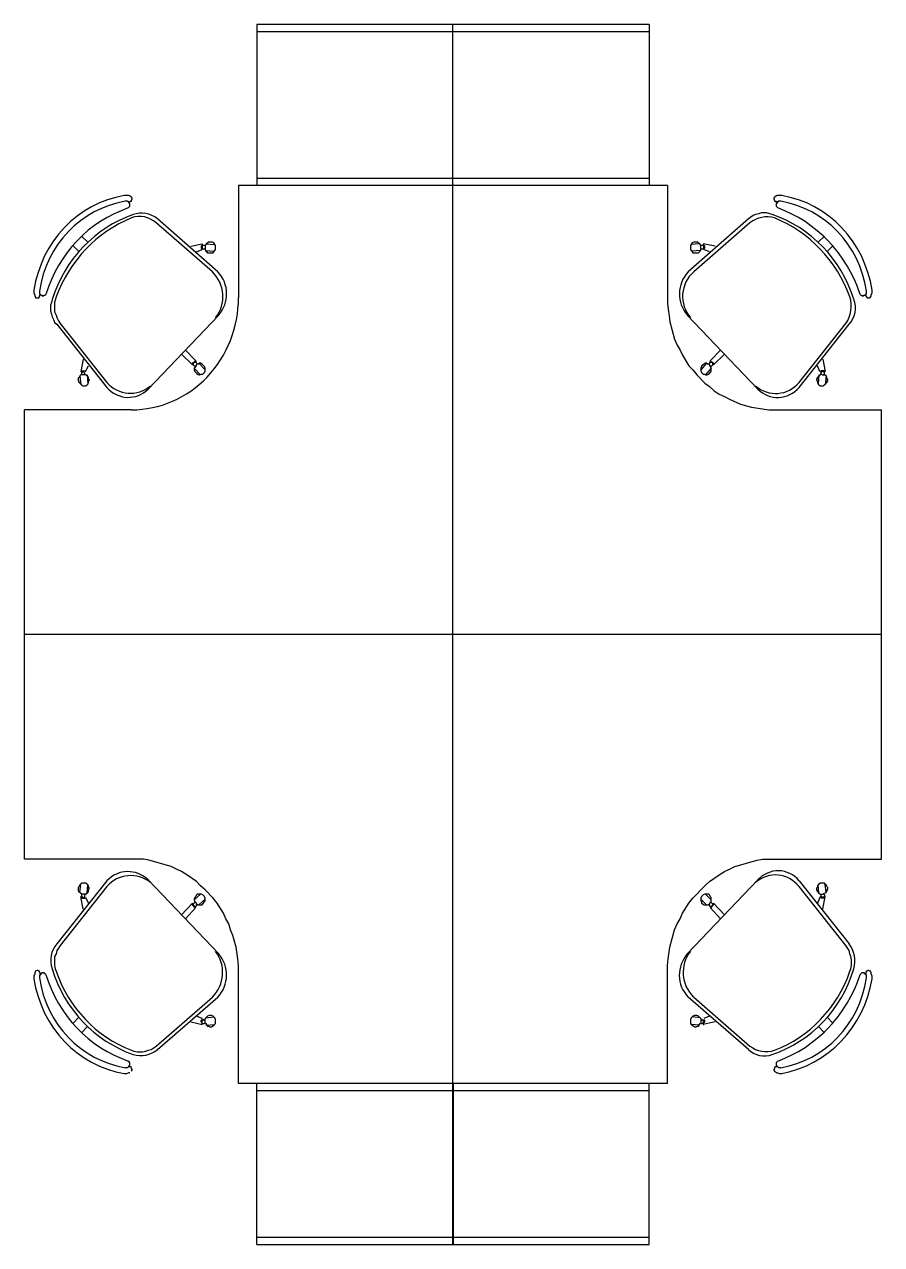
# Model space of a CAD drawing. Header units: millimetres. Extents: x -8 to 5830, y -596 to 3598.
# Drawn here: x 1679.874 to 1682.155, y 2515.471 to 2518.718 of the extents above; entities that cross this region are included whole.
import ezdxf

# ---------------------------------------------------------------- set-up
doc = ezdxf.new("R2010")
doc.units = ezdxf.units.MM
doc.layers.get('0').update_dxf_attribs({"color": 9})

msp = doc.modelspace()

# ---------------------------------------------------------------- linework, layer by layer
at = {"lineweight": 25}
for p, q in [((1681.5367, 2518.7178), (1680.492, 2518.7178)), ((1680.492, 2518.7178), (1680.492, 2518.289)), ((1681.0133, 2518.7178), (1681.0133, 2515.4711)), ((1681.5367, 2518.7178), (1681.5367, 2518.289)), ((1681.5367, 2518.6979), (1680.492, 2518.6979)), ((1680.492, 2518.3089), (1681.5367, 2518.3089)), ((1680.1522, 2518.2625), (1680.1395, 2518.2625)), ((1680.1543, 2518.2603), (1680.1522, 2518.2625)), ((1681.5853, 2518.289), (1680.4434, 2518.289)), ((1680.4434, 2518.289), (1680.4434, 2517.9906)), ((1681.5853, 2518.289), (1681.5853, 2517.9752)), ((1681.8765, 2518.2625), (1681.8744, 2518.2603)), ((1681.8892, 2518.2625), (1681.8765, 2518.2625)), ((1680.1479, 2518.247), (1680.1416, 2518.247)), ((1680.1522, 2518.2426), (1680.1479, 2518.247)), ((1680.1501, 2518.247), (1680.1522, 2518.2448)), ((1680.1501, 2518.2293), (1680.1543, 2518.2337)), ((1680.1522, 2518.2448), (1680.1564, 2518.247)), ((1680.1543, 2518.2404), (1680.1522, 2518.2426)), ((1680.1564, 2518.2603), (1680.1543, 2518.2603)), ((1680.1543, 2518.2337), (1680.1543, 2518.2404)), ((1680.1585, 2518.2581), (1680.1564, 2518.2603)), ((1680.1564, 2518.247), (1680.1585, 2518.247)), ((1680.1606, 2518.2558), (1680.1585, 2518.2581)), ((1680.1585, 2518.2492), (1680.1606, 2518.2536)), ((1680.1585, 2518.247), (1680.1585, 2518.2492)), ((1680.1606, 2518.2536), (1680.1606, 2518.2558)), ((1681.8702, 2518.2581), (1681.8681, 2518.2558)), ((1681.8681, 2518.2558), (1681.8681, 2518.2536)), ((1681.8681, 2518.2536), (1681.8702, 2518.2492)), ((1681.8723, 2518.2603), (1681.8702, 2518.2581)), ((1681.8702, 2518.2492), (1681.8702, 2518.247)), ((1681.8702, 2518.247), (1681.8723, 2518.247)), ((1681.8744, 2518.2603), (1681.8723, 2518.2603)), ((1681.8723, 2518.247), (1681.8744, 2518.2448)), ((1681.8744, 2518.2448), (1681.8786, 2518.247)), ((1681.8807, 2518.247), (1681.8744, 2518.2404)), ((1681.8744, 2518.2404), (1681.8744, 2518.2337)), ((1681.8744, 2518.2337), (1681.8786, 2518.2293)), ((1681.8871, 2518.247), (1681.8807, 2518.247)), ((1680.3886, 2518.0591), (1680.2281, 2518.2006)), ((1681.8005, 2518.2006), (1681.6401, 2518.0591)), ((1681.8132, 2518.2094), (1681.8005, 2518.2006)), ((1681.8195, 2518.2116), (1681.8132, 2518.2094)), ((1681.828, 2518.2139), (1681.8195, 2518.2116)), ((1681.8343, 2518.2161), (1681.828, 2518.2139)), ((1681.8491, 2518.2161), (1681.8343, 2518.2161)), ((1681.8575, 2518.2139), (1681.8491, 2518.2161)), ((1681.8638, 2518.2116), (1681.8575, 2518.2139)), ((1680.3738, 2518.0591), (1680.2239, 2518.1895)), ((1681.8048, 2518.1895), (1681.6549, 2518.0591)), ((1680.0424, 2518.1387), (1680.0255, 2518.1542)), ((1680.3168, 2518.1277), (1680.3463, 2518.1343)), ((1680.3463, 2518.1321), (1680.3463, 2518.121)), ((1680.3485, 2518.1321), (1680.3463, 2518.1321)), ((1680.3569, 2518.1321), (1680.3548, 2518.1277)), ((1680.3632, 2518.1387), (1680.3569, 2518.1321)), ((1680.3569, 2518.1343), (1680.3801, 2518.1321)), ((1680.3738, 2518.1387), (1680.3632, 2518.1387)), ((1680.378, 2518.1365), (1680.3738, 2518.1387)), ((1680.3801, 2518.1321), (1680.378, 2518.1365)), ((1680.3822, 2518.1299), (1680.3801, 2518.1321)), ((1681.6486, 2518.1321), (1681.6465, 2518.1299)), ((1681.6507, 2518.1365), (1681.6486, 2518.1321)), ((1681.6697, 2518.1343), (1681.6486, 2518.1321)), ((1681.6549, 2518.1387), (1681.6507, 2518.1365)), ((1681.6655, 2518.1387), (1681.6549, 2518.1387)), ((1681.6718, 2518.1321), (1681.6655, 2518.1387)), ((1681.6739, 2518.1277), (1681.6718, 2518.1321)), ((1681.7119, 2518.1277), (1681.6802, 2518.1343)), ((1681.6802, 2518.1321), (1681.6823, 2518.1343)), ((1681.6823, 2518.1299), (1681.6823, 2518.1321)), ((1681.9863, 2518.1387), (1682.0031, 2518.1542)), ((1680.0192, 2518.1122), (1680.0023, 2518.1299)), ((1680.3316, 2518.1122), (1680.3463, 2518.1188)), ((1680.3463, 2518.1299), (1680.3442, 2518.1277)), ((1680.3442, 2518.1277), (1680.3442, 2518.1232)), ((1680.3442, 2518.1232), (1680.3463, 2518.121)), ((1680.3463, 2518.1188), (1680.3442, 2518.1188)), ((1680.3548, 2518.1299), (1680.3463, 2518.1299)), ((1680.3463, 2518.121), (1680.3548, 2518.121)), ((1680.3548, 2518.1299), (1680.3548, 2518.1188)), ((1680.3548, 2518.1188), (1680.3569, 2518.1144)), ((1680.3569, 2518.1166), (1680.378, 2518.1144)), ((1680.3569, 2518.1144), (1680.359, 2518.1122)), ((1680.359, 2518.1122), (1680.3611, 2518.11)), ((1680.3611, 2518.11), (1680.3759, 2518.11)), ((1680.3759, 2518.11), (1680.378, 2518.1122)), ((1680.378, 2518.1122), (1680.3801, 2518.1166)), ((1680.3801, 2518.1166), (1680.3822, 2518.1188)), ((1680.3822, 2518.1188), (1680.3822, 2518.1299)), ((1681.6465, 2518.1299), (1681.6465, 2518.1188)), ((1681.6465, 2518.1188), (1681.6486, 2518.1166)), ((1681.6486, 2518.1166), (1681.6507, 2518.1122)), ((1681.6718, 2518.1166), (1681.6507, 2518.1144)), ((1681.6507, 2518.1122), (1681.6528, 2518.11)), ((1681.6528, 2518.11), (1681.6676, 2518.11)), ((1681.6676, 2518.11), (1681.6718, 2518.1144)), ((1681.6718, 2518.1144), (1681.6739, 2518.1188)), ((1681.6739, 2518.1188), (1681.6739, 2518.1299)), ((1681.6802, 2518.1299), (1681.6739, 2518.1299)), ((1681.6739, 2518.121), (1681.6802, 2518.121)), ((1681.6823, 2518.1277), (1681.6802, 2518.1299)), ((1681.6802, 2518.121), (1681.6823, 2518.1232)), ((1681.6845, 2518.1277), (1681.6823, 2518.1299)), ((1681.6823, 2518.1232), (1681.6823, 2518.1277)), ((1681.6823, 2518.121), (1681.6845, 2518.1232)), ((1681.6823, 2518.1188), (1681.6823, 2518.121)), ((1681.6971, 2518.1122), (1681.6823, 2518.1188)), ((1681.6845, 2518.1232), (1681.6845, 2518.1277)), ((1682.0095, 2518.1122), (1682.0264, 2518.1299)), ((1679.8989, 2518.0105), (1679.8989, 2518.0039)), ((1679.8989, 2518.0039), (1679.901, 2517.9973)), ((1679.9137, 2518.0083), (1679.9137, 2518.0017)), ((1682.115, 2518.0017), (1682.115, 2518.0083)), ((1682.1277, 2517.9973), (1682.1298, 2518.0039)), ((1682.1298, 2518.0039), (1682.1298, 2518.0105)), ((1679.901, 2517.9973), (1679.901, 2517.9951)), ((1679.901, 2517.9951), (1679.9031, 2517.9928)), ((1679.9031, 2517.9928), (1679.9031, 2517.9906)), ((1679.9031, 2517.9906), (1679.9116, 2517.9906)), ((1679.9116, 2517.9906), (1679.9137, 2517.9928)), ((1679.9137, 2518.0017), (1679.9179, 2517.9973)), ((1679.9137, 2517.9951), (1679.9158, 2517.9973)), ((1679.9137, 2517.9928), (1679.9137, 2517.9951)), ((1679.9158, 2517.9973), (1679.9158, 2517.9995)), ((1679.9179, 2517.9973), (1679.92, 2517.9973)), ((1679.92, 2517.9973), (1679.9221, 2517.9951)), ((1679.9221, 2517.9951), (1679.9263, 2517.9973)), ((1679.9263, 2517.9973), (1679.9284, 2517.9973)), ((1679.9284, 2517.9973), (1679.9306, 2517.9995)), ((1679.9453, 2517.9774), (1679.9432, 2517.9707)), ((1679.9432, 2517.9707), (1679.9432, 2517.9553)), ((1679.9474, 2517.9862), (1679.9453, 2517.9774)), ((1679.9559, 2517.984), (1679.9538, 2517.9774)), ((1679.9538, 2517.9774), (1679.9538, 2517.9531)), ((1679.958, 2517.9928), (1679.9559, 2517.984)), ((1681.5853, 2517.9752), (1681.5874, 2517.9597)), ((1682.0981, 2517.9995), (1682.1002, 2517.9973)), ((1682.1002, 2517.9973), (1682.1023, 2517.9973)), ((1682.1023, 2517.9973), (1682.1045, 2517.9951)), ((1682.1045, 2517.9951), (1682.1087, 2517.9973)), ((1682.1087, 2517.9973), (1682.1108, 2517.9973)), ((1682.1108, 2517.9973), (1682.115, 2518.0017)), ((1682.1129, 2517.9995), (1682.1129, 2517.9951)), ((1682.1129, 2517.9951), (1682.1171, 2517.9906)), ((1682.1171, 2517.9906), (1682.1235, 2517.9906)), ((1682.1235, 2517.9906), (1682.1277, 2517.9951)), ((1682.1277, 2517.9951), (1682.1277, 2517.9973)), ((1679.9432, 2517.9553), (1679.9453, 2517.9464)), ((1679.9453, 2517.9464), (1679.9474, 2517.9398)), ((1679.9474, 2517.9398), (1679.9517, 2517.931)), ((1679.9538, 2517.9531), (1679.958, 2517.9442)), ((1679.958, 2517.9442), (1679.9601, 2517.9376)), ((1679.9601, 2517.9376), (1679.9643, 2517.9288)), ((1680.2028, 2517.7475), (1680.3907, 2517.9442)), ((1681.5874, 2517.9597), (1681.5895, 2517.942)), ((1681.5895, 2517.942), (1681.5916, 2517.9265)), ((1681.638, 2517.9442), (1681.8259, 2517.7475)), ((1679.9517, 2517.931), (1679.9538, 2517.9243)), ((1679.9538, 2517.9243), (1679.9601, 2517.9199)), ((1679.9601, 2517.9199), (1680.0931, 2517.7519)), ((1679.9643, 2517.9288), (1679.9685, 2517.9221)), ((1679.9685, 2517.9221), (1680.0931, 2517.7652)), ((1681.5916, 2517.9265), (1681.6042, 2517.8801)), ((1681.9356, 2517.7652), (1682.0601, 2517.9221)), ((1681.9356, 2517.7519), (1682.0686, 2517.9199)), ((1681.6042, 2517.8801), (1681.6106, 2517.8647)), ((1680.321, 2517.8116), (1680.2915, 2517.8403)), ((1680.302, 2517.8514), (1680.3295, 2517.8227)), ((1681.6106, 2517.8647), (1681.619, 2517.8514)), ((1681.619, 2517.8514), (1681.6254, 2517.8381)), ((1681.7267, 2517.8514), (1681.6992, 2517.8227)), ((1681.7077, 2517.8116), (1681.7372, 2517.8403)), ((1680.0298, 2517.8271), (1680.0234, 2517.7939)), ((1680.0361, 2517.7939), (1680.0445, 2517.8094)), ((1680.3231, 2517.8182), (1680.321, 2517.816)), ((1680.321, 2517.816), (1680.321, 2517.8116)), ((1680.3273, 2517.8205), (1680.3231, 2517.816)), ((1680.3316, 2517.8182), (1680.3231, 2517.8182)), ((1680.3231, 2517.816), (1680.3231, 2517.8116)), ((1680.3231, 2517.8116), (1680.3252, 2517.8094)), ((1680.3252, 2517.8094), (1680.3316, 2517.8094)), ((1680.3295, 2517.8205), (1680.3273, 2517.8205)), ((1680.3295, 2517.8094), (1680.3273, 2517.805)), ((1680.3295, 2517.8227), (1680.3295, 2517.8205)), ((1680.3337, 2517.8138), (1680.3316, 2517.816)), ((1680.3316, 2517.8116), (1680.3337, 2517.8138)), ((1680.3316, 2517.8094), (1680.3316, 2517.8116)), ((1680.3358, 2517.8138), (1680.3337, 2517.8138)), ((1680.34, 2517.816), (1680.3358, 2517.8138)), ((1680.3379, 2517.816), (1680.3548, 2517.7984)), ((1680.3421, 2517.816), (1680.34, 2517.816)), ((1680.3463, 2517.8138), (1680.3421, 2517.816)), ((1680.3527, 2517.8072), (1680.3463, 2517.8138)), ((1680.3548, 2517.8028), (1680.3527, 2517.8072)), ((1681.6254, 2517.8381), (1681.6338, 2517.8227)), ((1681.6338, 2517.8227), (1681.6422, 2517.8094)), ((1681.6422, 2517.8094), (1681.6528, 2517.7984)), ((1681.6887, 2517.816), (1681.6739, 2517.7984)), ((1681.676, 2517.8072), (1681.6739, 2517.8028)), ((1681.6802, 2517.8116), (1681.676, 2517.8094)), ((1681.676, 2517.8094), (1681.676, 2517.8072)), ((1681.6823, 2517.8138), (1681.6802, 2517.8116)), ((1681.6866, 2517.816), (1681.6823, 2517.8138)), ((1681.6887, 2517.816), (1681.6866, 2517.816)), ((1681.6929, 2517.8138), (1681.6887, 2517.816)), ((1681.695, 2517.8138), (1681.6929, 2517.8138)), ((1681.6971, 2517.816), (1681.695, 2517.8138)), ((1681.695, 2517.8138), (1681.6971, 2517.8116)), ((1681.7056, 2517.8182), (1681.6971, 2517.8182)), ((1681.6971, 2517.8182), (1681.6971, 2517.816)), ((1681.6971, 2517.8116), (1681.6971, 2517.8094)), ((1681.6971, 2517.8094), (1681.7034, 2517.8094)), ((1681.6992, 2517.8227), (1681.6992, 2517.8205)), ((1681.6992, 2517.8205), (1681.7013, 2517.8205)), ((1681.7013, 2517.805), (1681.6992, 2517.8094)), ((1681.7056, 2517.816), (1681.7013, 2517.8205)), ((1681.7034, 2517.8094), (1681.7056, 2517.8116)), ((1681.7056, 2517.8182), (1681.7077, 2517.816)), ((1681.7056, 2517.8116), (1681.7056, 2517.816)), ((1681.7077, 2517.816), (1681.7077, 2517.8116)), ((1681.9905, 2517.7939), (1681.9842, 2517.8094)), ((1681.9989, 2517.8271), (1682.0053, 2517.7939)), ((1680.0192, 2517.7785), (1680.0171, 2517.7763)), ((1680.0171, 2517.7763), (1680.0171, 2517.7696)), ((1680.0213, 2517.7829), (1680.0192, 2517.7785)), ((1680.0234, 2517.7851), (1680.0213, 2517.7829)), ((1680.0213, 2517.7829), (1680.0234, 2517.7586)), ((1680.0234, 2517.7939), (1680.0255, 2517.7939)), ((1680.0319, 2517.7851), (1680.0234, 2517.7851)), ((1680.0255, 2517.7939), (1680.0255, 2517.7961)), ((1680.0255, 2517.7961), (1680.034, 2517.7961)), ((1680.0276, 2517.7939), (1680.0255, 2517.7917)), ((1680.0255, 2517.7917), (1680.0255, 2517.7873)), ((1680.0255, 2517.7873), (1680.0276, 2517.7873)), ((1680.034, 2517.7895), (1680.0276, 2517.7939)), ((1680.0276, 2517.7873), (1680.0276, 2517.7851)), ((1680.0319, 2517.7851), (1680.034, 2517.7873)), ((1680.034, 2517.7961), (1680.0361, 2517.7939)), ((1680.034, 2517.7873), (1680.034, 2517.7895)), ((1680.0361, 2517.7851), (1680.034, 2517.7873)), ((1680.0403, 2517.7829), (1680.0361, 2517.7851)), ((1680.0403, 2517.7851), (1680.0424, 2517.7608)), ((1680.0424, 2517.7807), (1680.0403, 2517.7829)), ((1680.0445, 2517.7785), (1680.0424, 2517.7807)), ((1680.0445, 2517.774), (1680.0445, 2517.7785)), ((1680.3273, 2517.805), (1680.3252, 2517.8028)), ((1680.3252, 2517.8028), (1680.3421, 2517.7851)), ((1680.3252, 2517.8028), (1680.3252, 2517.7984)), ((1680.3252, 2517.7984), (1680.3273, 2517.7939)), ((1680.3273, 2517.7939), (1680.3295, 2517.7917)), ((1680.3295, 2517.7917), (1680.3316, 2517.7895)), ((1680.3316, 2517.7895), (1680.3337, 2517.7873)), ((1680.3337, 2517.7873), (1680.3379, 2517.7851)), ((1680.3379, 2517.7851), (1680.34, 2517.7851)), ((1680.34, 2517.7851), (1680.3442, 2517.7873)), ((1680.3442, 2517.7873), (1680.3485, 2517.7873)), ((1680.3485, 2517.7873), (1680.3527, 2517.7917)), ((1680.3527, 2517.7917), (1680.3548, 2517.7961)), ((1680.3548, 2517.7961), (1680.3548, 2517.8028)), ((1681.6528, 2517.7984), (1681.6633, 2517.7851)), ((1681.6633, 2517.7851), (1681.6845, 2517.763)), ((1681.6739, 2517.8028), (1681.6739, 2517.7961)), ((1681.6739, 2517.7961), (1681.676, 2517.7917)), ((1681.676, 2517.7917), (1681.6802, 2517.7873)), ((1681.6802, 2517.7873), (1681.6845, 2517.7873)), ((1681.6845, 2517.7873), (1681.6866, 2517.7851)), ((1681.7013, 2517.8028), (1681.6866, 2517.7851)), ((1681.6866, 2517.7851), (1681.6908, 2517.7851)), ((1681.6908, 2517.7851), (1681.695, 2517.7873)), ((1681.695, 2517.7873), (1681.7013, 2517.7939)), ((1681.7013, 2517.7939), (1681.7013, 2517.805)), ((1681.9842, 2517.7785), (1681.982, 2517.774)), ((1681.9884, 2517.7829), (1681.9842, 2517.7785)), ((1681.9884, 2517.7851), (1681.9863, 2517.7608)), ((1681.9926, 2517.7851), (1681.9884, 2517.7829)), ((1681.9926, 2517.7939), (1681.9905, 2517.7939)), ((1681.9947, 2517.7961), (1681.9926, 2517.7939)), ((1681.9947, 2517.7917), (1681.9926, 2517.7895)), ((1681.9926, 2517.7895), (1681.9947, 2517.7873)), ((1681.9947, 2517.7873), (1681.9926, 2517.7851)), ((1682.0031, 2517.7961), (1681.9947, 2517.7961)), ((1682.001, 2517.7939), (1681.9947, 2517.7939)), ((1681.9947, 2517.7939), (1681.9947, 2517.7917)), ((1681.9947, 2517.7873), (1681.9968, 2517.7851)), ((1681.9968, 2517.7851), (1682.0031, 2517.7851)), ((1682.0031, 2517.7917), (1682.001, 2517.7939)), ((1682.001, 2517.7851), (1682.001, 2517.7873)), ((1682.001, 2517.7873), (1682.0031, 2517.7873)), ((1682.0031, 2517.7939), (1682.0031, 2517.7961)), ((1682.0053, 2517.7939), (1682.0031, 2517.7939)), ((1682.0031, 2517.7873), (1682.0031, 2517.7917)), ((1682.0074, 2517.7829), (1682.0031, 2517.7851)), ((1682.0074, 2517.7829), (1682.0053, 2517.7586)), ((1682.0095, 2517.7785), (1682.0074, 2517.7829)), ((1682.0095, 2517.7763), (1682.0095, 2517.7785)), ((1682.0116, 2517.7718), (1682.0095, 2517.7763)), ((1680.0171, 2517.7696), (1680.0192, 2517.7652)), ((1680.0192, 2517.7652), (1680.0255, 2517.7586)), ((1680.0255, 2517.7586), (1680.0298, 2517.7564)), ((1680.0298, 2517.7564), (1680.0361, 2517.7564)), ((1680.0361, 2517.7564), (1680.0403, 2517.7586)), ((1680.0403, 2517.7586), (1680.0424, 2517.7608)), ((1680.0424, 2517.7608), (1680.0445, 2517.7652)), ((1680.0466, 2517.7718), (1680.0445, 2517.774)), ((1680.0445, 2517.7674), (1680.0466, 2517.7718)), ((1680.0445, 2517.7652), (1680.0445, 2517.7674)), ((1681.6845, 2517.763), (1681.6971, 2517.7542)), ((1681.6971, 2517.7542), (1681.7098, 2517.7431)), ((1681.7098, 2517.7431), (1681.7224, 2517.7343)), ((1681.982, 2517.774), (1681.982, 2517.7718)), ((1681.982, 2517.7718), (1681.9842, 2517.7674)), ((1681.9842, 2517.7674), (1681.9842, 2517.7652)), ((1681.9842, 2517.7652), (1681.9863, 2517.7608)), ((1681.9863, 2517.7608), (1681.9884, 2517.7586)), ((1681.9884, 2517.7586), (1681.9926, 2517.7564)), ((1681.9926, 2517.7564), (1681.9989, 2517.7564)), ((1681.9989, 2517.7564), (1682.0031, 2517.7586)), ((1682.0031, 2517.7586), (1682.0074, 2517.763)), ((1682.0074, 2517.763), (1682.0095, 2517.7652)), ((1682.0095, 2517.7652), (1682.0116, 2517.7696)), ((1682.0116, 2517.7696), (1682.0116, 2517.7718)), ((1681.7224, 2517.7343), (1681.7372, 2517.7276)), ((1681.7372, 2517.7276), (1681.7499, 2517.721)), ((1681.7499, 2517.721), (1681.7794, 2517.7077)), ((1680.1585, 2517.6923), (1679.8736, 2517.6923)), ((1679.8736, 2516.4966), (1679.8736, 2517.6923)), ((1681.7794, 2517.7077), (1681.809, 2517.6989)), ((1681.809, 2517.6989), (1681.8385, 2517.6945)), ((1681.8385, 2517.6945), (1681.8554, 2517.6923)), ((1681.8554, 2517.6923), (1682.1551, 2517.6923)), ((1682.1551, 2516.4966), (1682.1551, 2517.6923)), ((1679.8736, 2517.0955), (1682.1551, 2517.0955)), ((1680.1902, 2516.4966), (1679.8736, 2516.4966)), ((1680.2049, 2516.4944), (1680.1902, 2516.4966)), ((1680.264, 2516.4767), (1680.2049, 2516.4944)), ((1680.2788, 2516.4701), (1680.264, 2516.4767)), ((1681.7499, 2516.4701), (1681.7647, 2516.4767)), ((1681.7647, 2516.4767), (1681.8237, 2516.4944)), ((1681.8237, 2516.4944), (1681.8385, 2516.4966)), ((1681.8385, 2516.4966), (1682.1551, 2516.4966)), ((1680.2915, 2516.4634), (1680.2788, 2516.4701)), ((1680.3062, 2516.4546), (1680.2915, 2516.4634)), ((1680.3316, 2516.4369), (1680.3062, 2516.4546)), ((1681.6971, 2516.4369), (1681.7224, 2516.4546)), ((1681.7224, 2516.4546), (1681.7372, 2516.4634)), ((1681.7372, 2516.4634), (1681.7499, 2516.4701)), ((1680.0931, 2516.4391), (1679.9601, 2516.2712)), ((1680.0931, 2516.4237), (1679.9685, 2516.2667)), ((1680.0192, 2516.4237), (1680.0171, 2516.4215)), ((1680.0171, 2516.4215), (1680.0171, 2516.4126)), ((1680.0171, 2516.4126), (1680.0234, 2516.406)), ((1680.0213, 2516.4281), (1680.0192, 2516.4237)), ((1680.0255, 2516.4325), (1680.0213, 2516.4281)), ((1680.0213, 2516.4082), (1680.0234, 2516.4303)), ((1680.0361, 2516.4325), (1680.0255, 2516.4325)), ((1680.0403, 2516.4303), (1680.0361, 2516.4325)), ((1680.0424, 2516.4281), (1680.0403, 2516.4303)), ((1680.0403, 2516.406), (1680.0424, 2516.4281)), ((1680.0445, 2516.4259), (1680.0424, 2516.4281)), ((1680.0445, 2516.4215), (1680.0445, 2516.4259)), ((1680.0466, 2516.4192), (1680.0445, 2516.4215)), ((1680.0445, 2516.4148), (1680.0466, 2516.4192)), ((1680.0445, 2516.4104), (1680.0445, 2516.4148)), ((1680.3907, 2516.2446), (1680.2028, 2516.4413)), ((1680.3421, 2516.4259), (1680.3316, 2516.4369)), ((1680.3548, 2516.4148), (1680.3421, 2516.4259)), ((1680.3759, 2516.3927), (1680.3548, 2516.4148)), ((1681.638, 2516.2446), (1681.8259, 2516.4413)), ((1681.6528, 2516.3927), (1681.6845, 2516.4259)), ((1681.6845, 2516.4259), (1681.6971, 2516.4369)), ((1681.9356, 2516.4391), (1682.0686, 2516.2712)), ((1682.0601, 2516.2667), (1681.9356, 2516.4237)), ((1681.9842, 2516.4215), (1681.982, 2516.4192)), ((1681.982, 2516.4192), (1681.982, 2516.4148)), ((1681.982, 2516.4148), (1681.9842, 2516.4104)), ((1681.9884, 2516.4303), (1681.9842, 2516.4259)), ((1681.9842, 2516.4259), (1681.9842, 2516.4215)), ((1681.9884, 2516.406), (1681.9863, 2516.4281)), ((1681.9926, 2516.4325), (1681.9884, 2516.4303)), ((1682.0031, 2516.4325), (1681.9926, 2516.4325)), ((1682.0053, 2516.4303), (1682.0031, 2516.4325)), ((1682.0074, 2516.4082), (1682.0053, 2516.4303)), ((1682.0074, 2516.4281), (1682.0053, 2516.4303)), ((1682.0095, 2516.4237), (1682.0074, 2516.4281)), ((1682.0116, 2516.4215), (1682.0095, 2516.4237)), ((1682.0095, 2516.4126), (1682.0116, 2516.417)), ((1682.0095, 2516.4104), (1682.0095, 2516.4126)), ((1682.0116, 2516.417), (1682.0116, 2516.4215)), ((1680.0234, 2516.406), (1680.0276, 2516.4038)), ((1680.0298, 2516.364), (1680.0234, 2516.3971)), ((1680.0234, 2516.3971), (1680.0234, 2516.3949)), ((1680.0276, 2516.4038), (1680.0255, 2516.4016)), ((1680.0255, 2516.4016), (1680.0255, 2516.3949)), ((1680.0255, 2516.3971), (1680.0276, 2516.3971)), ((1680.0255, 2516.3949), (1680.0276, 2516.3927)), ((1680.0361, 2516.4038), (1680.0276, 2516.4038)), ((1680.0276, 2516.3971), (1680.0276, 2516.3949)), ((1680.0276, 2516.3949), (1680.0319, 2516.3949)), ((1680.0276, 2516.3927), (1680.034, 2516.3927)), ((1680.0319, 2516.3949), (1680.034, 2516.3971)), ((1680.034, 2516.3971), (1680.034, 2516.4038)), ((1680.034, 2516.3927), (1680.0361, 2516.3949)), ((1680.0361, 2516.4038), (1680.0403, 2516.406)), ((1680.0361, 2516.3949), (1680.0445, 2516.3795)), ((1680.0403, 2516.406), (1680.0424, 2516.4082)), ((1680.0424, 2516.4082), (1680.0445, 2516.4104)), ((1680.321, 2516.3795), (1680.2915, 2516.3485)), ((1680.321, 2516.375), (1680.321, 2516.3795)), ((1680.3252, 2516.3795), (1680.3231, 2516.3773)), ((1680.3252, 2516.3883), (1680.3421, 2516.4038)), ((1680.3273, 2516.3949), (1680.3252, 2516.3905)), ((1680.3252, 2516.3905), (1680.3252, 2516.3883)), ((1680.3252, 2516.3883), (1680.3273, 2516.3839)), ((1680.3295, 2516.3817), (1680.3252, 2516.3817)), ((1680.3252, 2516.3817), (1680.3252, 2516.3795)), ((1680.3295, 2516.3971), (1680.3273, 2516.3949)), ((1680.3273, 2516.3839), (1680.3295, 2516.3817)), ((1680.3316, 2516.4016), (1680.3295, 2516.3971)), ((1680.3316, 2516.3795), (1680.3295, 2516.3817)), ((1680.3337, 2516.4038), (1680.3316, 2516.4016)), ((1680.3316, 2516.3773), (1680.3316, 2516.3795)), ((1680.3442, 2516.4038), (1680.3337, 2516.4038)), ((1680.3379, 2516.375), (1680.3548, 2516.3905)), ((1680.3485, 2516.4016), (1680.3442, 2516.4038)), ((1680.3463, 2516.375), (1680.3506, 2516.3795)), ((1680.3527, 2516.3971), (1680.3485, 2516.4016)), ((1680.3506, 2516.3795), (1680.3527, 2516.3839)), ((1680.3548, 2516.3927), (1680.3527, 2516.3971)), ((1680.3527, 2516.3839), (1680.3548, 2516.3861)), ((1680.3548, 2516.3861), (1680.3548, 2516.3927)), ((1680.3864, 2516.3795), (1680.3759, 2516.3927)), ((1680.4033, 2516.3529), (1680.3864, 2516.3795)), ((1681.6254, 2516.3529), (1681.6422, 2516.3795)), ((1681.6422, 2516.3795), (1681.6528, 2516.3927)), ((1681.676, 2516.3971), (1681.6739, 2516.3927)), ((1681.6739, 2516.3927), (1681.6739, 2516.3861)), ((1681.6887, 2516.375), (1681.6739, 2516.3905)), ((1681.6739, 2516.3861), (1681.676, 2516.3839)), ((1681.6802, 2516.4016), (1681.676, 2516.3971)), ((1681.676, 2516.3839), (1681.676, 2516.3795)), ((1681.676, 2516.3795), (1681.6802, 2516.3773)), ((1681.6845, 2516.4038), (1681.6802, 2516.4016)), ((1681.695, 2516.4038), (1681.6845, 2516.4038)), ((1681.7013, 2516.3883), (1681.6866, 2516.4038)), ((1681.6971, 2516.4016), (1681.695, 2516.4038)), ((1681.6992, 2516.3971), (1681.6971, 2516.4016)), ((1681.7013, 2516.3839), (1681.6971, 2516.3795)), ((1681.6971, 2516.3795), (1681.6971, 2516.3773)), ((1681.7013, 2516.3949), (1681.6992, 2516.3971)), ((1681.7013, 2516.3817), (1681.6992, 2516.3817)), ((1681.7013, 2516.3839), (1681.7013, 2516.3949)), ((1681.7056, 2516.3773), (1681.7013, 2516.3817)), ((1681.7077, 2516.375), (1681.7077, 2516.3795)), ((1681.7077, 2516.3795), (1681.7372, 2516.3485)), ((1681.9842, 2516.4104), (1681.9884, 2516.406)), ((1681.9905, 2516.3949), (1681.9842, 2516.3795)), ((1681.9884, 2516.406), (1681.9926, 2516.4038)), ((1681.9926, 2516.3949), (1681.9905, 2516.3949)), ((1681.9926, 2516.4038), (1682.001, 2516.4038)), ((1681.9947, 2516.4016), (1681.9926, 2516.3994)), ((1681.9926, 2516.3994), (1681.9947, 2516.3971)), ((1681.9947, 2516.3927), (1681.9926, 2516.3949)), ((1681.9947, 2516.4038), (1681.9947, 2516.4016)), ((1681.9947, 2516.3971), (1681.9968, 2516.3949)), ((1682.001, 2516.3927), (1681.9947, 2516.3927)), ((1681.9968, 2516.3949), (1682.001, 2516.3949)), ((1681.9989, 2516.364), (1682.0053, 2516.3971)), ((1682.001, 2516.4038), (1682.0031, 2516.406)), ((1682.0031, 2516.4016), (1682.001, 2516.4038)), ((1682.001, 2516.3949), (1682.001, 2516.3971)), ((1682.001, 2516.3971), (1682.0053, 2516.3971)), ((1682.0031, 2516.3949), (1682.001, 2516.3927)), ((1682.0031, 2516.406), (1682.0074, 2516.4082)), ((1682.0031, 2516.4016), (1682.0031, 2516.3949)), ((1682.0074, 2516.4082), (1682.0095, 2516.4104)), ((1680.302, 2516.3375), (1680.3295, 2516.3684)), ((1680.3273, 2516.3684), (1680.321, 2516.375)), ((1680.3231, 2516.3773), (1680.3231, 2516.375)), ((1680.3231, 2516.375), (1680.3252, 2516.3728)), ((1680.3252, 2516.3728), (1680.3252, 2516.3706)), ((1680.3252, 2516.3706), (1680.3295, 2516.3706)), ((1680.3295, 2516.3684), (1680.3273, 2516.3684)), ((1680.3295, 2516.3706), (1680.3316, 2516.3728)), ((1680.3337, 2516.375), (1680.3316, 2516.3773)), ((1680.3316, 2516.3728), (1680.3316, 2516.375)), ((1680.3316, 2516.375), (1680.3337, 2516.375)), ((1680.3337, 2516.3773), (1680.3358, 2516.375)), ((1680.3358, 2516.375), (1680.3463, 2516.375)), ((1680.4097, 2516.3375), (1680.4033, 2516.3529)), ((1681.619, 2516.3375), (1681.6254, 2516.3529)), ((1681.6802, 2516.3773), (1681.6823, 2516.375)), ((1681.6823, 2516.375), (1681.6929, 2516.375)), ((1681.6929, 2516.375), (1681.695, 2516.3773)), ((1681.6971, 2516.3773), (1681.695, 2516.375)), ((1681.695, 2516.375), (1681.6971, 2516.375)), ((1681.6971, 2516.375), (1681.6971, 2516.3728)), ((1681.6971, 2516.3728), (1681.6992, 2516.3706)), ((1681.6992, 2516.3706), (1681.7013, 2516.3706)), ((1681.7267, 2516.3375), (1681.6992, 2516.3684)), ((1681.6992, 2516.3684), (1681.7013, 2516.3684)), ((1681.7013, 2516.3684), (1681.7077, 2516.375)), ((1681.7013, 2516.3706), (1681.7056, 2516.375)), ((1681.7056, 2516.375), (1681.7056, 2516.3773)), ((1680.4181, 2516.3242), (1680.4097, 2516.3375)), ((1680.4223, 2516.3087), (1680.4181, 2516.3242)), ((1681.6042, 2516.3087), (1681.6106, 2516.3242)), ((1681.6106, 2516.3242), (1681.619, 2516.3375)), ((1680.4287, 2516.2933), (1680.4223, 2516.3087)), ((1680.4371, 2516.2623), (1680.4287, 2516.2933)), ((1681.5916, 2516.2623), (1681.6042, 2516.3087)), ((1679.9601, 2516.2535), (1679.958, 2516.2446)), ((1679.9643, 2516.2601), (1679.9601, 2516.2535)), ((1679.9685, 2516.2667), (1679.9643, 2516.2601)), ((1680.4413, 2516.2314), (1680.4371, 2516.2623)), ((1681.5874, 2516.2314), (1681.5916, 2516.2623)), ((1682.0686, 2516.2535), (1682.0601, 2516.2667)), ((1682.0707, 2516.2446), (1682.0686, 2516.2535)), ((1679.958, 2516.2446), (1679.9538, 2516.238)), ((1679.9538, 2516.238), (1679.9538, 2516.2137)), ((1680.4434, 2516.2137), (1680.4413, 2516.2314)), ((1681.5853, 2516.2137), (1681.5874, 2516.2314)), ((1682.0728, 2516.238), (1682.0707, 2516.2446)), ((1682.0749, 2516.2292), (1682.0728, 2516.238)), ((1682.0749, 2516.2137), (1682.0749, 2516.2292)), ((1679.901, 2516.1916), (1679.8989, 2516.185)), ((1679.8989, 2516.185), (1679.8989, 2516.1783)), ((1679.9031, 2516.1982), (1679.901, 2516.1938)), ((1679.901, 2516.1938), (1679.901, 2516.1916)), ((1679.9073, 2516.2004), (1679.9031, 2516.1982)), ((1679.9095, 2516.2004), (1679.9073, 2516.2004)), ((1679.9116, 2516.1982), (1679.9095, 2516.2004)), ((1679.9137, 2516.1982), (1679.9116, 2516.1982)), ((1679.9137, 2516.196), (1679.9137, 2516.1982)), ((1679.9158, 2516.1938), (1679.9137, 2516.196)), ((1679.92, 2516.1938), (1679.9137, 2516.1872)), ((1679.9137, 2516.1872), (1679.9137, 2516.1806)), ((1679.9158, 2516.1894), (1679.9158, 2516.1938)), ((1679.9263, 2516.1938), (1679.92, 2516.1938)), ((1679.9284, 2516.1916), (1679.9263, 2516.1938)), ((1679.9306, 2516.1894), (1679.9284, 2516.1916)), ((1679.9538, 2516.2137), (1679.9559, 2516.2049)), ((1679.9559, 2516.2049), (1679.958, 2516.1982)), ((1680.4434, 2515.8999), (1680.4434, 2516.2137)), ((1681.5853, 2515.8999), (1681.5853, 2516.2137)), ((1682.0707, 2516.1982), (1682.0728, 2516.2049)), ((1682.0728, 2516.2049), (1682.0749, 2516.2137)), ((1682.1023, 2516.1938), (1682.0981, 2516.1894)), ((1682.1087, 2516.1938), (1682.1023, 2516.1938)), ((1682.1108, 2516.1916), (1682.1087, 2516.1938)), ((1682.115, 2516.1872), (1682.1108, 2516.1916)), ((1682.115, 2516.1982), (1682.1129, 2516.196)), ((1682.1129, 2516.196), (1682.1129, 2516.1894)), ((1682.1171, 2516.1982), (1682.115, 2516.1982)), ((1682.115, 2516.1806), (1682.115, 2516.1872)), ((1682.1192, 2516.2004), (1682.1171, 2516.1982)), ((1682.1213, 2516.2004), (1682.1192, 2516.2004)), ((1682.1235, 2516.1982), (1682.1213, 2516.2004)), ((1682.1256, 2516.1982), (1682.1235, 2516.1982)), ((1682.1277, 2516.1938), (1682.1256, 2516.1982)), ((1682.1277, 2516.1916), (1682.1277, 2516.1938)), ((1682.1298, 2516.185), (1682.1277, 2516.1916)), ((1682.1298, 2516.1783), (1682.1298, 2516.185)), ((1680.2239, 2515.9993), (1680.3738, 2516.1297)), ((1680.2281, 2515.9905), (1680.3886, 2516.1297)), ((1681.8005, 2515.9905), (1681.6401, 2516.1297)), ((1681.6549, 2516.1297), (1681.8048, 2515.9993)), ((1680.0192, 2516.0767), (1680.0023, 2516.059)), ((1680.3168, 2516.0634), (1680.3463, 2516.0568)), ((1680.3463, 2516.0723), (1680.3316, 2516.0789)), ((1680.3442, 2516.0678), (1680.3463, 2516.0701)), ((1680.3442, 2516.0634), (1680.3442, 2516.0678)), ((1680.3463, 2516.0612), (1680.3442, 2516.0634)), ((1680.3463, 2516.0701), (1680.3463, 2516.0723)), ((1680.3485, 2516.0678), (1680.3463, 2516.0678)), ((1680.3463, 2516.0568), (1680.3463, 2516.0678)), ((1680.3463, 2516.0612), (1680.3485, 2516.059)), ((1680.3506, 2516.0701), (1680.3485, 2516.0678)), ((1680.3485, 2516.059), (1680.3527, 2516.059)), ((1680.3527, 2516.0678), (1680.3506, 2516.0701)), ((1680.3548, 2516.0678), (1680.3527, 2516.0678)), ((1680.3527, 2516.059), (1680.3548, 2516.0612)), ((1680.3611, 2516.0789), (1680.3548, 2516.0723)), ((1680.3548, 2516.0612), (1680.3548, 2516.0723)), ((1680.3548, 2516.0612), (1680.3569, 2516.059)), ((1680.3569, 2516.0745), (1680.378, 2516.0767)), ((1680.3569, 2516.059), (1680.359, 2516.0546)), ((1680.3569, 2516.0546), (1680.3801, 2516.0568)), ((1680.359, 2516.0546), (1680.3611, 2516.0524)), ((1680.3653, 2516.0811), (1680.3611, 2516.0789)), ((1680.3717, 2516.0811), (1680.3653, 2516.0811)), ((1680.3759, 2516.0789), (1680.3717, 2516.0811)), ((1680.3738, 2516.0524), (1680.378, 2516.0546)), ((1680.3801, 2516.0745), (1680.3759, 2516.0789)), ((1680.378, 2516.0546), (1680.3822, 2516.059)), ((1680.3822, 2516.0701), (1680.3801, 2516.0745)), ((1680.3822, 2516.059), (1680.3822, 2516.0701)), ((1681.6486, 2516.0745), (1681.6465, 2516.0701)), ((1681.6465, 2516.0701), (1681.6465, 2516.059)), ((1681.6465, 2516.059), (1681.6486, 2516.0568)), ((1681.6528, 2516.0789), (1681.6486, 2516.0745)), ((1681.6486, 2516.0568), (1681.6507, 2516.0546)), ((1681.6697, 2516.0546), (1681.6486, 2516.0568)), ((1681.6718, 2516.0745), (1681.6507, 2516.0767)), ((1681.6507, 2516.0546), (1681.6549, 2516.0524)), ((1681.657, 2516.0811), (1681.6528, 2516.0789)), ((1681.6633, 2516.0811), (1681.657, 2516.0811)), ((1681.6676, 2516.0789), (1681.6633, 2516.0811)), ((1681.6739, 2516.0723), (1681.6676, 2516.0789)), ((1681.6676, 2516.0524), (1681.6697, 2516.0546)), ((1681.6697, 2516.0546), (1681.6718, 2516.059)), ((1681.6718, 2516.059), (1681.6739, 2516.0612)), ((1681.6739, 2516.0723), (1681.6739, 2516.0612)), ((1681.676, 2516.0678), (1681.6739, 2516.0678)), ((1681.6739, 2516.0612), (1681.676, 2516.059)), ((1681.6781, 2516.0701), (1681.676, 2516.0678)), ((1681.676, 2516.059), (1681.6802, 2516.059)), ((1681.6823, 2516.0656), (1681.6781, 2516.0701)), ((1681.7119, 2516.0634), (1681.6802, 2516.0568)), ((1681.6802, 2516.0612), (1681.6823, 2516.0634)), ((1681.6802, 2516.059), (1681.6802, 2516.0612)), ((1681.6802, 2516.0568), (1681.6823, 2516.0568)), ((1681.6971, 2516.0789), (1681.6823, 2516.0723)), ((1681.6845, 2516.0678), (1681.6823, 2516.0701)), ((1681.6823, 2516.0634), (1681.6823, 2516.0656)), ((1681.6823, 2516.0612), (1681.6845, 2516.0634)), ((1681.6823, 2516.059), (1681.6823, 2516.0612)), ((1681.6845, 2516.0634), (1681.6845, 2516.0678)), ((1682.0095, 2516.0767), (1682.0264, 2516.059)), ((1680.0424, 2516.0524), (1680.0255, 2516.0347)), ((1680.3611, 2516.0524), (1680.3632, 2516.0524)), ((1680.3632, 2516.0524), (1680.3674, 2516.0502)), ((1680.3674, 2516.0502), (1680.3717, 2516.0502)), ((1680.3717, 2516.0502), (1680.3738, 2516.0524)), ((1681.6549, 2516.0524), (1681.657, 2516.0502)), ((1681.657, 2516.0502), (1681.6612, 2516.0502)), ((1681.6612, 2516.0502), (1681.6655, 2516.0524)), ((1681.6655, 2516.0524), (1681.6676, 2516.0524)), ((1681.9863, 2516.0524), (1682.0031, 2516.0347)), ((1680.2028, 2515.9883), (1680.2113, 2515.9905)), ((1680.2113, 2515.9905), (1680.2239, 2515.9993)), ((1680.1522, 2515.9573), (1680.1501, 2515.9595)), ((1680.1543, 2515.9551), (1680.1522, 2515.9573)), ((1680.1585, 2515.9883), (1680.1648, 2515.9861)), ((1680.1648, 2515.9861), (1680.1733, 2515.9839)), ((1680.1733, 2515.9839), (1680.188, 2515.9839)), ((1680.188, 2515.9839), (1680.1965, 2515.9861)), ((1680.1965, 2515.9861), (1680.2028, 2515.9883)), ((1681.8786, 2515.9595), (1681.8744, 2515.9551)), ((1680.1395, 2515.9264), (1680.1458, 2515.9264)), ((1680.1416, 2515.9419), (1680.1479, 2515.9419)), ((1680.1458, 2515.9264), (1680.1522, 2515.9286)), ((1680.1479, 2515.9419), (1680.1522, 2515.9463)), ((1680.1564, 2515.9441), (1680.1501, 2515.9441)), ((1680.1522, 2515.9463), (1680.1543, 2515.9485)), ((1680.1522, 2515.9286), (1680.1543, 2515.9286)), ((1680.1543, 2515.9485), (1680.1543, 2515.9551)), ((1680.1585, 2515.9419), (1680.1564, 2515.9441)), ((1680.1585, 2515.9397), (1680.1585, 2515.9419)), ((1680.1606, 2515.9374), (1680.1585, 2515.9397)), ((1680.1585, 2515.933), (1680.1606, 2515.9352)), ((1680.1606, 2515.9352), (1680.1606, 2515.9374)), ((1681.8702, 2515.9397), (1681.8681, 2515.9374)), ((1681.8681, 2515.9374), (1681.8681, 2515.9352)), ((1681.8681, 2515.9352), (1681.8702, 2515.933)), ((1681.8723, 2515.9441), (1681.8702, 2515.9419)), ((1681.8702, 2515.9419), (1681.8702, 2515.9397)), ((1681.8702, 2515.933), (1681.8723, 2515.9308)), ((1681.8786, 2515.9441), (1681.8723, 2515.9441)), ((1681.8723, 2515.9308), (1681.8744, 2515.9286)), ((1681.8744, 2515.9551), (1681.8744, 2515.9485)), ((1681.8744, 2515.9485), (1681.8807, 2515.9419)), ((1681.8744, 2515.9286), (1681.8765, 2515.9286)), ((1681.8765, 2515.9286), (1681.8828, 2515.9264)), ((1681.8807, 2515.9419), (1681.8871, 2515.9419)), ((1681.8828, 2515.9264), (1681.8892, 2515.9264)), ((1681.5853, 2515.8999), (1680.4434, 2515.8999)), ((1680.492, 2515.4711), (1680.492, 2515.8999)), ((1681.0154, 2515.4711), (1681.0154, 2515.8999)), ((1681.5367, 2515.4711), (1681.5367, 2515.8999)), ((1681.5367, 2515.88), (1680.492, 2515.88)), ((1680.492, 2515.491), (1681.5367, 2515.491)), ((1680.492, 2515.4711), (1681.5367, 2515.4711))]:
    msp.add_line(p, q, dxfattribs=at)
for centre, major_axis, start_param, end_param in [((1680.1847, 2517.9632), (0, 0.3029), 0.156704, 1.414092), ((1681.844, 2517.9632), (0, 0.3029), -1.414092, -0.156704), ((1680.1846, 2517.9633), (0, 0.2873), 0.15747, 1.413326), ((1680.2549, 2517.8897), (0, 0.3569), 0.312586, 1.25821), ((1681.764, 2517.8795), (0, 0.3698), -1.240385, -0.330412), ((1681.844, 2517.9633), (0, 0.2873), -1.413326, -0.15747), ((1680.2704, 2517.8735), (0, 0.3564), 0.321751, 1.249046), ((1680.2851, 2517.8602), (0, 0.3673), 0.369334, 1.201463), ((1680.1809, 2518.1402), (0, 0.0668), -0.740624, 0.358255), ((1680.1855, 2518.1416), (0, 0.074), -0.647819, 0.327993), ((1681.8502, 2518.1274), (0, 0.0783), -0.27073, 0.653099), ((1681.7611, 2517.8754), (0, 0.3531), -1.251432, -0.309609), ((1681.7442, 2517.8609), (0, 0.3665), -1.202497, -0.3683), ((1680.3183, 2517.9938), (0, 0.0875), 4.014012, 5.555965), ((1680.3333, 2518.0006), (0, 0.0823), 3.958831, 5.504404), ((1681.696, 2518.0005), (0, 0.0828), 0.784186, 2.31895), ((1681.7052, 2517.9942), (0, 0.0836), 0.681263, 2.31513), ((1680.159, 2517.9901), (0, 0.2978), 3.139737, 4.714244), ((1681.9973, 2517.9686), (0, 0.0806), 4.097002, 5.017783), ((1682.027, 2517.9631), (0, 0.0614), 3.93142, 5.098566), ((1680.1556, 2517.8254), (0, 0.089), 2.31433, 3.823657), ((1680.15, 2517.8056), (0, 0.0802), 2.303467, 3.902833), ((1681.8732, 2517.8233), (0, 0.0875), 2.443216, 3.985168), ((1681.8787, 2517.8048), (0, 0.0796), 2.373364, 3.986707), ((1680.149, 2516.3813), (0, 0.0823), -0.753558, 0.792015), ((1680.1569, 2516.3626), (0, 0.0905), -0.649462, 0.830782), ((1681.8723, 2516.3681), (0, 0.0865), -0.873664, 0.692344), ((1681.8798, 2516.3882), (0, 0.0776), -0.853882, 0.815426), ((1680.0051, 2516.2273), (0, 0.0644), 0.820704, 1.926098), ((1680.3163, 2516.1952), (0, 0.089), 3.885126, 5.394453), ((1681.7104, 2516.1951), (0, 0.0875), 0.87242, 2.414372), ((1682.0146, 2516.2254), (0, 0.0727), 4.426067, 5.393502), ((1680.3329, 2516.1883), (0, 0.0826), 3.924036, 5.462285), ((1681.6953, 2516.1883), (0, 0.0823), 0.817239, 2.362811), ((1680.2549, 2516.2992), (0, 0.3569), 1.883382, 2.829007), ((1680.2688, 2516.3127), (0, 0.3534), 1.880879, 2.821754), ((1680.273, 2516.3182), (0, 0.351), 1.919478, 2.792911), ((1681.7626, 2516.3109), (0, 0.3501), 3.44929, 4.404692), ((1681.7557, 2516.3182), (0, 0.351), 3.490274, 4.363708), ((1681.764, 2516.3094), (0, 0.3698), 3.472004, 4.381977), ((1680.1847, 2516.2256), (0, 0.3029), 1.727501, 2.984888), ((1680.1846, 2516.2256), (0, 0.2873), 1.728267, 2.984122), ((1681.844, 2516.2256), (0, 0.2873), 3.299063, 4.554919), ((1681.8385, 2516.2314), (0, 0.3096), 3.313783, 4.540198), ((1680.1832, 2516.0498), (0, 0.0757), 2.853799, 3.811756), ((1681.8425, 2516.0376), (0, 0.0644), 2.3915, 3.496894), ((1681.8474, 2516.0584), (0, 0.074), 2.493773, 3.469586)]:
    msp.add_ellipse(centre, major_axis=major_axis, ratio=0.954968, start_param=start_param, end_param=end_param, dxfattribs=at)

doc.saveas('drawing.dxf')
